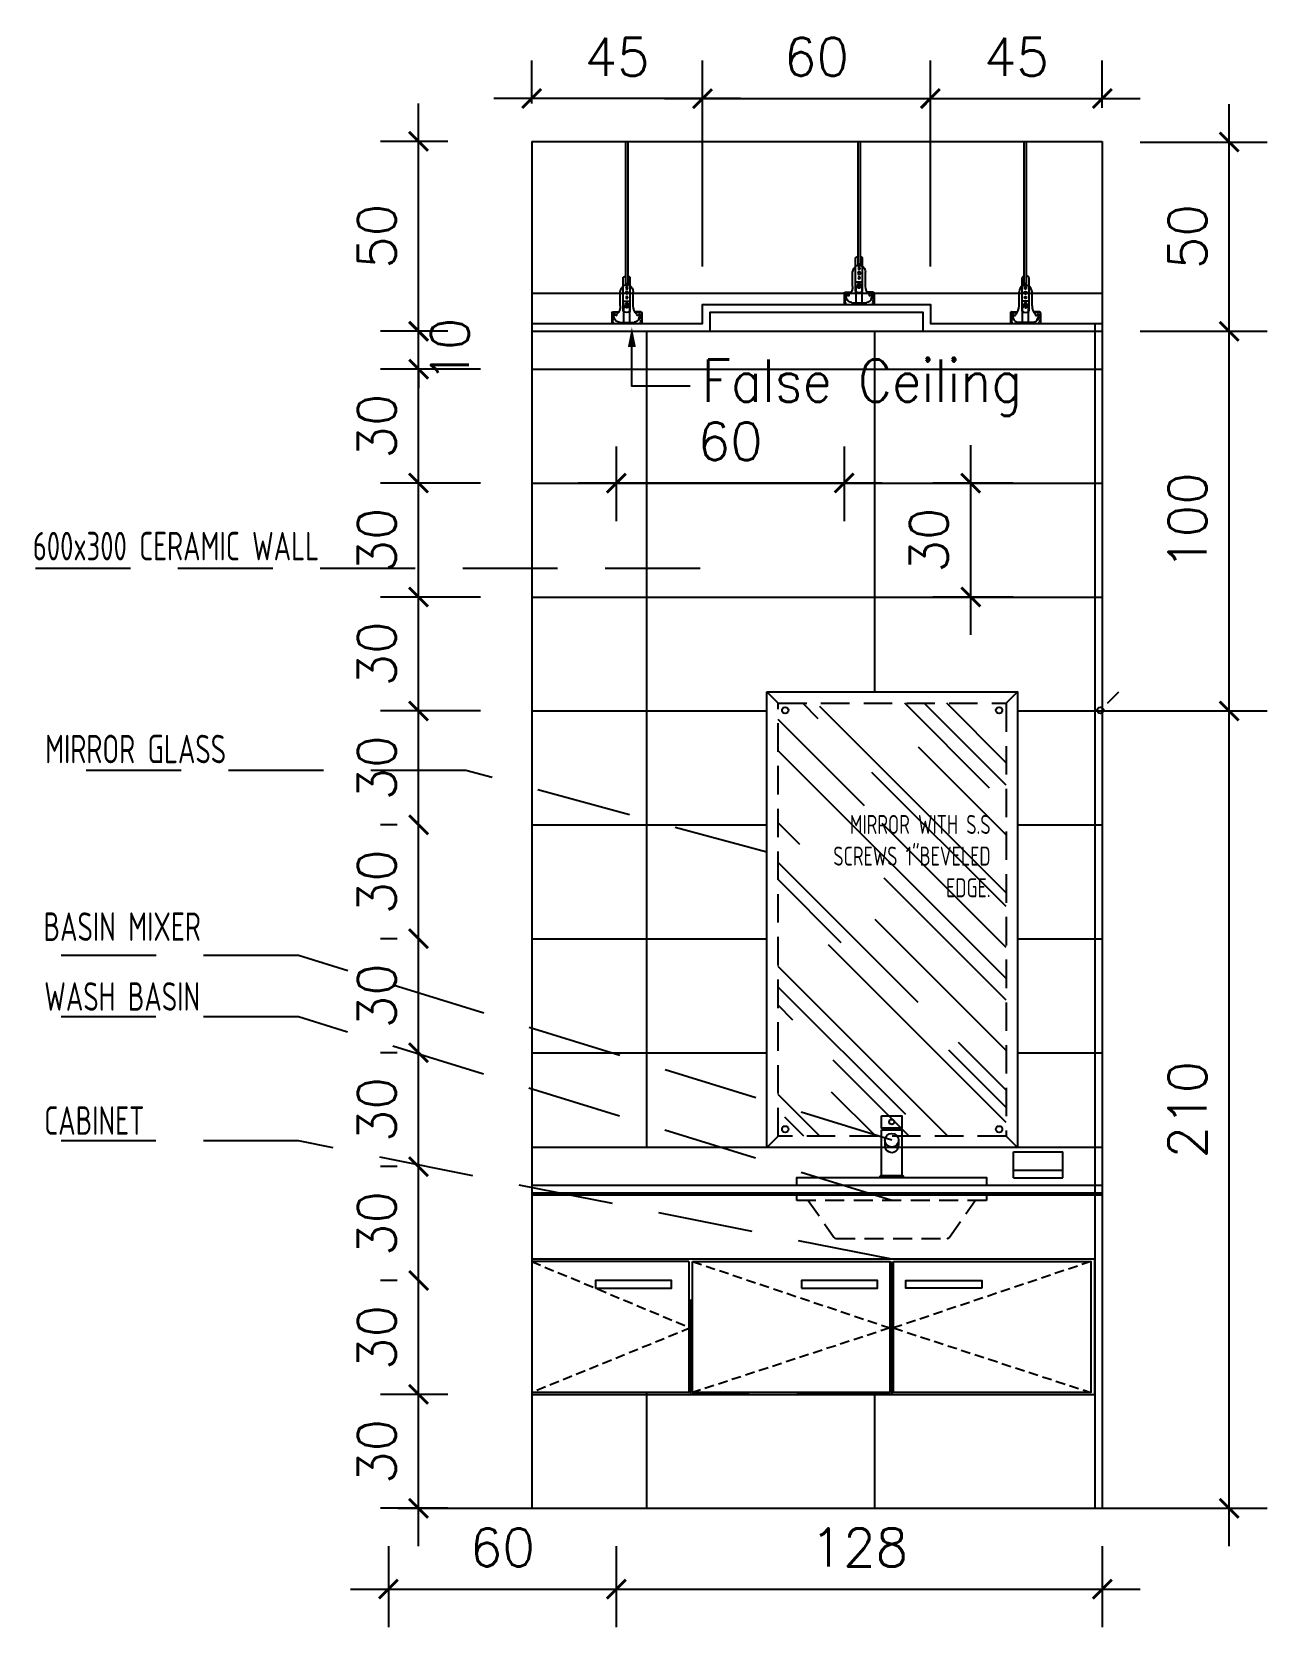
# Model space of a CAD drawing. Header units: centimetres. Extents: x -1797 to 2001, y -8788 to 1856.
# Drawn here: x 1661 to 1986.3, y 863 to 1283.1 of the extents above; entities that cross this region are included whole.
import ezdxf
from ezdxf.xclip import XClip

# ---------------------------------------------------------------- set-up
doc = ezdxf.new("R2010")
doc.units = ezdxf.units.CM
doc.header["$LTSCALE"] = 100
doc.header["$MEASUREMENT"] = 0
doc.header["$XCLIPFRAME"] = 0
doc.header["$PDMODE"] = 35
doc.linetypes.add('HIDDEN', pattern=[0.375, 0.25, -0.125])
doc.linetypes.add('HIDDEN2', pattern=[0.1875, 0.125, -0.0625])
for name, color, linetype in [('CEILING', 161, 'Continuous'), ('CEILING HANGER', 8, 'Continuous'), ('DIM', 1, 'Continuous'), ('HATCH', 8, 'Continuous'), ('HIDDEN -03', 8, 'HIDDEN'), ('ID_Flooring_02', 127, 'Continuous'), ('ID_Furniture-Fixed_01', 141, 'Continuous'), ('IDT-13Light-Hidden', 1, 'HIDDEN'), ('IDT-TXT25', 3, 'Continuous'), ('TEXT', 3, 'Continuous'), ('Text-1', 3, 'Continuous'), ('WALL-01', 7, 'Continuous'), ('WALL-03', 2, 'Continuous'), ('WALL-04', 1, 'Continuous'), ('WALL-05', 8, 'Continuous')]:
    doc.layers.add(name, color=color, linetype=linetype)
doc.styles.add('HB25Small', font='ARCHSTYL.SHX', dxfattribs={"width": 0.8, "height": 2.5})
doc.styles.add('ISO', font='isocp2.shx', dxfattribs={"width": 0.8})
doc.styles.add('ROMANS', font='romans')
doc.dimstyles.new('AS-17-100', dxfattribs={"dimtxt": 10, "dimasz": 5, "dimexe": 10, "dimexo": 10, "dimgap": 6, "dimtad": 1, "dimtoh": 1, "dimdec": 0, "dimdsep": 46, "dimtxsty": 'ROMANS', "dimblk1": 'ARCHTICK', "dimblk2": 'ARCHTICK', "dimsah": 1, "dimcen": 25, "dimdle": 10, "dimclrd": 1, "dimclre": 1, "dimclrt": 2, "dimadec": 0, "dimazin": 0, "dimtfac": 1, "dimtdec": 0, "dimtofl": 0, "dimtmove": 2, "dimatfit": 3, "dimldrblk": 'ARCHTICK', "dimfxl": 1, "dimtolj": 1, "dimtzin": 0, "dimarcsym": 0})
doc.dimstyles.new('DIM DET', dxfattribs={"dimtxt": 0.05, "dimasz": 0.025, "dimexe": 0.025, "dimexo": 0.025, "dimgap": 0.025, "dimtad": 1, "dimzin": 0, "dimdsep": 46, "dimtxsty": 'ISO', "dimblk": 'ARCHTICK', "dimcen": 0.1, "dimdle": 0.025, "dimclrd": 15, "dimclre": 15, "dimclrt": 2, "dimadec": 0, "dimazin": 0, "dimtfac": 1, "dimtmove": 2, "dimatfit": 0, "dimldrblk": 'ARCHTICK', "dimfxl": 0.17, "dimtzin": 1, "dimarcsym": 0})

# ---------------------------------------------------------------- blocks, each defined once
blk = doc.blocks.new('SUP')
at = {"layer": 'CEILING HANGER', "extrusion": (-6.56544e-09, 1.61575e-05, 1)}
for p, q in [((-555.86, -4415.29, 0.02), (-555.86, -4347.85, 0.02)), ((-555.25, -4415.29, 0.02), (-555.25, -4347.85, 0.02)), ((-556.44, -4415.38, 0.02), (-556.44, -4413.19, 0.02)), ((-555.86, -4414.67, 0.02), (-555.86, -4414.7, 0.02)), ((-555.86, -4414.7, 0.02), (-555.84, -4414.74, 0.02)), ((-555.84, -4414.74, 0.02), (-555.82, -4414.77, 0.02)), ((-555.82, -4414.77, 0.02), (-555.79, -4414.79, 0.02)), ((-555.79, -4414.79, 0.02), (-555.75, -4414.82, 0.02)), ((-555.75, -4414.82, 0.02), (-555.71, -4414.84, 0.02)), ((-555.71, -4414.84, 0.02), (-555.66, -4414.85, 0.02)), ((-555.66, -4414.85, 0.02), (-555.61, -4414.86, 0.02)), ((-555.61, -4414.86, 0.02), (-555.56, -4414.86, 0.02)), ((-555.56, -4414.86, 0.02), (-555.5, -4414.86, 0.02)), ((-555.5, -4414.86, 0.02), (-555.45, -4414.85, 0.02)), ((-555.45, -4414.85, 0.02), (-555.4, -4414.84, 0.02)), ((-555.4, -4414.84, 0.02), (-555.36, -4414.82, 0.02)), ((-555.36, -4414.82, 0.02), (-555.32, -4414.79, 0.02)), ((-555.32, -4414.79, 0.02), (-555.29, -4414.77, 0.02)), ((-555.29, -4414.77, 0.02), (-555.27, -4414.74, 0.02)), ((-555.27, -4414.74, 0.02), (-555.26, -4414.7, 0.02)), ((-555.26, -4414.7, 0.02), (-555.25, -4414.67, 0.02)), ((-554.61, -4415.38, 0.02), (-554.61, -4413.19, 0.02)), ((-557.24, -4420.73, 0.02), (-557.24, -4417, 0.02)), ((-556.44, -4422.11, 0.02), (-556.44, -4415.38, 0.02)), ((-556.34, -4415.29, 0.02), (-554.71, -4415.29, 0.02)), ((-554.61, -4422.1, 0.02), (-554.61, -4415.38, 0.02)), ((-553.82, -4420.73, 0.02), (-553.82, -4417, 0.02)), ((-559.5, -4422.53, 0.02), (-559.5, -4426.15, 0.02)), ((-559.37, -4423.36, 0.02), (-559.5, -4423.36, 0.02)), ((-559.37, -4422.53, 0.02), (-559.37, -4426.15, 0.02)), ((-559.25, -4422.29, 0.02), (-557.67, -4422.29, 0.02)), ((-559.25, -4422.41, 0.02), (-557.74, -4422.41, 0.02)), ((-558.92, -4423.15, 0.02), (-558.92, -4423.41, 0.02)), ((-558.73, -4424.21, 0.02), (-558.9, -4423.57, 0.02)), ((-558.57, -4423.16, 0.02), (-558.6, -4423.08, 0.02)), ((-558.4, -4423.28, 0.02), (-558.4, -4423.28, 0.02)), ((-554.61, -4419.5, 0.02), (-556.44, -4419.5, 0.02)), ((-556.35, -4425.11, 0.02), (-556.35, -4421.21, 0.02)), ((-556.29, -4421.21, 0.02), (-556.35, -4421.21, 0.02)), ((-556.23, -4421.14, 0.02), (-556.23, -4420.6, 0.02)), ((-554.89, -4420.53, 0.02), (-556.17, -4420.53, 0.02)), ((-555.24, -4420.02, 0.02), (-555.82, -4420.02, 0.02)), ((-555.24, -4420.27, 0.02), (-555.82, -4420.27, 0.02)), ((-555.74, -4421.21, 0.02), (-555.77, -4420.78, 0.02)), ((-555.28, -4420.78, 0.02), (-555.77, -4420.78, 0.02)), ((-555.74, -4421.21, 0.02), (-555.31, -4421.21, 0.02)), ((-555.31, -4421.21, 0.02), (-555.28, -4420.78, 0.02)), ((-554.83, -4421.14, 0.02), (-554.83, -4420.6, 0.02)), ((-554.71, -4421.21, 0.02), (-554.77, -4421.21, 0.02)), ((-554.71, -4425.11, 0.02), (-554.71, -4421.21, 0.02)), ((-551.81, -4422.29, 0.02), (-553.39, -4422.29, 0.02)), ((-551.81, -4422.41, 0.02), (-553.32, -4422.41, 0.02)), ((-552.66, -4423.28, 0.02), (-552.66, -4423.28, 0.02)), ((-552.49, -4423.16, 0.02), (-552.46, -4423.08, 0.02)), ((-552.33, -4424.21, 0.02), (-552.15, -4423.57, 0.02)), ((-552.13, -4423.15, 0.02), (-552.13, -4423.41, 0.02)), ((-551.68, -4422.53, 0.02), (-551.68, -4426.15, 0.02)), ((-551.68, -4423.36, 0.02), (-551.56, -4423.36, 0.02)), ((-551.56, -4422.53, 0.02), (-551.56, -4426.15, 0.02)), ((-559.5, -4426.15, 0.02), (-559.5, -4427.62, 0.02)), ((-559.5, -4427.62, 0.02), (-559.37, -4427.62, 0.02)), ((-559.37, -4426.15, 0.02), (-559.37, -4427.62, 0.02)), ((-556.23, -4425.11, 0.02), (-557.55, -4425.11, 0.02)), ((-554.83, -4425.11, 0.02), (-556.23, -4425.11, 0.02)), ((-555.07, -4425.48, 0.02), (-555.99, -4425.48, 0.02)), ((-553.5, -4425.11, 0.02), (-554.83, -4425.11, 0.02)), ((-551.68, -4426.15, 0.02), (-551.68, -4427.62, 0.02)), ((-551.56, -4427.62, 0.02), (-551.68, -4427.62, 0.02)), ((-551.56, -4426.15, 0.02), (-551.56, -4427.62, 0.02))]:
    blk.add_line(p, q, dxfattribs=at)
at = {"layer": 'CEILING HANGER', "extrusion": (-6.56544e-09, 1.61575e-05, 1), "const_width": 0.244, "elevation": -0.07}
blk.add_lwpolyline([(-558.58, -4423.04, 1), (-559.07, -4423.04), (-559.07, -4423.22, 0.267949), (-558.99, -4423.35, -0.57735), (-558.99, -4423.61, 0.267949), (-559.07, -4423.75), (-559.07, -4424.04, 0.267949), (-558.99, -4424.17, -0.57735), (-558.99, -4424.43, 0.267949), (-559.07, -4424.56), (-559.07, -4424.85, 0.267949), (-558.99, -4424.98, -0.57735), (-558.99, -4425.25, 0.267949), (-559.07, -4425.38), (-559.07, -4425.7, 0.414214), (-558.92, -4425.85), (-558.23, -4425.85, 0.247529), (-558.1, -4425.78, -0.247529), (-557.98, -4425.72), (-557.55, -4425.72, -0.247529), (-557.43, -4425.78, 0.247529), (-557.3, -4425.85), (-555.79, -4425.85, 0.267949), (-555.66, -4425.77, -0.57735), (-555.4, -4425.77, 0.267949), (-555.26, -4425.85), (-553.76, -4425.85, 0.247529), (-553.63, -4425.78, -0.247529), (-553.51, -4425.72), (-553.08, -4425.72, -0.247529), (-552.95, -4425.78, 0.247529), (-552.83, -4425.85), (-552.14, -4425.85, 0.414214), (-551.99, -4425.7), (-551.99, -4425.38, 0.267949), (-552.07, -4425.25, -0.57735), (-552.07, -4424.98, 0.267949), (-551.99, -4424.85), (-551.99, -4424.56, 0.267949), (-552.07, -4424.43, -0.57735), (-552.07, -4424.17, 0.267949), (-551.99, -4424.04), (-551.99, -4423.75, 0.267949), (-552.07, -4423.61, -0.57735), (-552.07, -4423.35, 0.267949), (-551.99, -4423.22), (-551.99, -4423.04, 1), (-552.48, -4423.04)], format="xyb", dxfattribs=at)
at = {"layer": 'CEILING HANGER', "extrusion": (-6.56544e-09, 1.61575e-05, 1)}
for centre, radius in [((-555.53, -4417.24, -0.05), 0.342), ((-555.53, -4416.02, -0.05), 0.252), ((-555.53, -4418.46, -0.05), 0.252)]:
    blk.add_circle(centre, radius, dxfattribs=at)
for centre, radius, start, end in [((-555.53, -4414.15, -0.05), 1.33, 104.5031, 133.577), ((-555.53, -4414.15, -0.05), 1.33, 46.3713, 77.9165), ((-554.37, -4417.4, -0.05), 2.89, 132.9462, 171.8788), ((-556.68, -4417.4, -0.05), 2.89, 8.1212, 47.0538), ((-559.25, -4422.53, -0.05), 0.244, 90, 180), ((-559.25, -4422.53, -0.05), 0.122, 90, 180), ((-558.74, -4423.15, -0.05), 0.183, 102.9976, 180), ((-558.31, -4423.41, -0.05), 0.61, 180, 195), ((-558.75, -4423.09, -0.05), 0.122, 77.0024, 102.9976), ((-558.77, -4423.15, -0.05), 0.183, 20, 77.0024), ((-558.4, -4423.1, -0.05), 0.183, 200, 270), ((-558.4, -4423.1, -0.05), 0.183, 270, 357.8496), ((-557.85, -4423.12, -0.05), 0.366, 135.5755, 177.8496), ((-560.29, -4420.73, -0.05), 3.05, 315.5755, 360), ((-555.53, -4421.14, -0.05), 1.33, 226.423, 313.6287), ((-556.29, -4421.14, -0.05), 0.061, 270, 360), ((-556.17, -4420.6, -0.05), 0.061, 90, 180), ((-555.82, -4420.14, -0.05), 0.122, 90, 270), ((-555.24, -4420.14, -0.05), 0.122, 270, 90), ((-554.89, -4420.6, -0.05), 0.061, 360, 90), ((-554.77, -4421.14, -0.05), 0.061, 180, 270), ((-550.77, -4420.73, -0.05), 3.05, 180, 224.4246), ((-553.21, -4423.12, -0.05), 0.366, 2.1504, 44.4246), ((-552.66, -4423.1, -0.05), 0.183, 182.1504, 270), ((-552.66, -4423.1, -0.05), 0.183, 270, 340), ((-552.29, -4423.15, -0.05), 0.183, 102.9976, 160), ((-552.3, -4423.09, -0.05), 0.122, 77.0024, 102.9976), ((-552.32, -4423.15, -0.05), 0.183, 360, 77.0024), ((-552.74, -4423.41, -0.05), 0.61, 345, 360), ((-551.81, -4422.53, -0.05), 0.244, 360, 90), ((-551.81, -4422.53, -0.05), 0.122, 360, 90), ((-557.47, -4423.62, -0.05), 1.37, 195, 270), ((-555.99, -4425.11, -0.05), 0.366, 180, 270), ((-555.07, -4425.11, -0.05), 0.366, 270, 360), ((-553.58, -4423.62, -0.05), 1.37, 270, 345)]:
    blk.add_arc(centre, radius, start, end, dxfattribs=at)
blk = doc.blocks.new('FALSE CEILING')
at = {"xscale": -1}
for p in [(-1545.11, 4427.62, -0.02), (-1485.11, 4427.62, -0.02), (-1425.11, 4427.62, -0.02), (-1365.11, 4427.62, -0.02), (-1305.11, 4427.62, -0.02), (-1245.11, 4427.62, -0.02), (-1185.11, 4427.62, -0.02), (-1125.11, 4427.62, -0.02), (-1065.11, 4427.62, -0.02), (-1005.11, 4427.62, -0.02), (-945.11, 4427.62, -0.02), (-885.11, 4427.62, -0.02), (-825.11, 4427.62, -0.02), (-765.11, 4427.62, -0.02), (-705.11, 4427.62, -0.02), (-645.11, 4427.62, -0.02), (-585.11, 4427.62, -0.02), (-525.11, 4427.62, -0.02), (-465.11, 4427.62, -0.02), (-405.11, 4427.62, -0.02), (-345.11, 4427.62, -0.02), (-285.11, 4427.62, -0.02), (-225.11, 4427.62, -0.02), (-165.11, 4427.62, -0.02), (-105.11, 4427.62, -0.02), (-45.11, 4427.62, -0.02), (14.89, 4427.62, -0.02), (74.89, 4427.62, -0.02), (134.89, 4427.62, -0.02), (194.89, 4427.62, -0.02), (254.89, 4427.62, -0.02), (314.89, 4427.62, -0.02), (374.89, 4427.62, -0.02), (434.89, 4427.62, -0.02)]:
    blk.add_blockref('SUP', p, dxfattribs=at)
blk = doc.blocks.new('wbmixer')
at = {"layer": 'ID_Furniture-Fixed_01'}
for p, q in [((-18.1, 98.2), (-18.1, 84.4)), ((18.1, 98.2), (18.1, 84.4))]:
    blk.add_line(p, q, dxfattribs=at)
for points in [[(-26.7, 162.7), (26.7, 162.7), (26.7, 130.3), (-26.7, 130.3)], [(-26.7, 125.8), (26.7, 125.8), (26.7, 4.7), (-26.7, 4.7)], [(-30.6, 4.7), (30.6, 4.7), (30.6, 0), (-30.6, 0)]]:
    blk.add_lwpolyline(points, close=True, dxfattribs=at)
for centre, radius in [((0, 146.5), 6.75), ((0, 98.2), 18.1)]:
    blk.add_circle(centre, radius, dxfattribs=at)
blk.add_arc((0, 84.4), 18.1, 157.5182, 0, dxfattribs=at)
blk = doc.blocks.new('_ARCHTICK')
at = {"color": 0, "linetype": 'ByBlock', "const_width": 0.15}
blk.add_lwpolyline([(-0.5, -0.5), (0.5, 0.5)], dxfattribs=at)
blk = doc.blocks.new('*D105')
at = {"layer": 'Defpoints', "color": 0, "transparency": 16777216}
for p in [(-1784.8, 287.58), (-1767.11, 287.58), (-1767.11, 257.58)]:
    blk.add_point(p, dxfattribs=at)
at = {"layer": 'DIM', "color": 1, "lineweight": -2, "transparency": 16777216}
for p, q in [((-1784.8, 247.58), (-1784.8, 297.58)), ((-1777.11, 287.58), (-1794.8, 287.58)), ((-1777.11, 257.58), (-1794.8, 257.58))]:
    blk.add_line(p, q, dxfattribs=at)
at = {"layer": 'DIM', "color": 1, "lineweight": -2, "transparency": 16777216, "xscale": 5, "yscale": 5, "zscale": 5}
for p, rotation in [((-1784.8, 287.58), 90), ((-1784.8, 257.58), 270)]:
    blk.add_blockref('_ARCHTICK', p, dxfattribs=dict(at, rotation=rotation))
at = {"layer": 'DIM', "color": 2, "transparency": 16777216, "insert": (-1795.8, 272.58), "char_height": 10, "attachment_point": 5, "rotation": 90, "style": 'ROMANS'}
blk.add_mtext('\\A1;30', dxfattribs=at)
blk = doc.blocks.new('*D106')
at = {"layer": 'Defpoints', "color": 0, "transparency": 16777216}
for p in [(-1784.8, 317.58), (-1780.44, 317.58), (-1767.11, 287.58)]:
    blk.add_point(p, dxfattribs=at)
at = {"layer": 'DIM', "color": 1, "lineweight": -2, "transparency": 16777216}
for p, q in [((-1784.8, 277.58), (-1784.8, 327.58)), ((-1790.44, 317.58), (-1794.8, 317.58)), ((-1777.11, 287.58), (-1794.8, 287.58))]:
    blk.add_line(p, q, dxfattribs=at)
at = {"layer": 'DIM', "color": 1, "lineweight": -2, "transparency": 16777216, "xscale": 5, "yscale": 5, "zscale": 5}
for p, rotation in [((-1784.8, 317.58), 90), ((-1784.8, 287.58), 270)]:
    blk.add_blockref('_ARCHTICK', p, dxfattribs=dict(at, rotation=rotation))
at = {"layer": 'DIM', "color": 2, "transparency": 16777216, "insert": (-1795.8, 302.58), "char_height": 10, "attachment_point": 5, "rotation": 90, "style": 'ROMANS'}
blk.add_mtext('\\A1;30', dxfattribs=at)
blk = doc.blocks.new('*D107')
at = {"layer": 'Defpoints', "color": 0, "transparency": 16777216}
for p in [(-1784.8, 347.58), (-1780.44, 347.58), (-1780.44, 317.58)]:
    blk.add_point(p, dxfattribs=at)
at = {"layer": 'DIM', "color": 1, "lineweight": -2, "transparency": 16777216}
for p, q in [((-1784.8, 307.58), (-1784.8, 357.58)), ((-1790.44, 347.58), (-1794.8, 347.58)), ((-1790.44, 317.58), (-1794.8, 317.58))]:
    blk.add_line(p, q, dxfattribs=at)
at = {"layer": 'DIM', "color": 1, "lineweight": -2, "transparency": 16777216, "xscale": 5, "yscale": 5, "zscale": 5}
for p, rotation in [((-1784.8, 347.58), 90), ((-1784.8, 317.58), 270)]:
    blk.add_blockref('_ARCHTICK', p, dxfattribs=dict(at, rotation=rotation))
at = {"layer": 'DIM', "color": 2, "transparency": 16777216, "insert": (-1795.8, 332.58), "char_height": 10, "attachment_point": 5, "rotation": 90, "style": 'ROMANS'}
blk.add_mtext('\\A1;30', dxfattribs=at)
blk = doc.blocks.new('*D108')
at = {"layer": 'Defpoints', "color": 0, "transparency": 16777216}
for p in [(-1784.8, 377.58), (-1780.44, 377.58), (-1780.44, 347.58)]:
    blk.add_point(p, dxfattribs=at)
at = {"layer": 'DIM', "color": 1, "lineweight": -2, "transparency": 16777216}
for p, q in [((-1784.8, 337.58), (-1784.8, 387.58)), ((-1790.44, 377.58), (-1794.8, 377.58)), ((-1790.44, 347.58), (-1794.8, 347.58))]:
    blk.add_line(p, q, dxfattribs=at)
at = {"layer": 'DIM', "color": 1, "lineweight": -2, "transparency": 16777216, "xscale": 5, "yscale": 5, "zscale": 5}
for p, rotation in [((-1784.8, 377.58), 90), ((-1784.8, 347.58), 270)]:
    blk.add_blockref('_ARCHTICK', p, dxfattribs=dict(at, rotation=rotation))
at = {"layer": 'DIM', "color": 2, "transparency": 16777216, "insert": (-1795.8, 362.58), "char_height": 10, "attachment_point": 5, "rotation": 90, "style": 'ROMANS'}
blk.add_mtext('\\A1;30', dxfattribs=at)
blk = doc.blocks.new('*D109')
at = {"layer": 'Defpoints', "color": 0, "transparency": 16777216}
for p in [(-1784.8, 407.58), (-1780.44, 407.58), (-1780.44, 377.58)]:
    blk.add_point(p, dxfattribs=at)
at = {"layer": 'DIM', "color": 1, "lineweight": -2, "transparency": 16777216}
for p, q in [((-1784.8, 367.58), (-1784.8, 417.58)), ((-1790.44, 407.58), (-1794.8, 407.58)), ((-1790.44, 377.58), (-1794.8, 377.58))]:
    blk.add_line(p, q, dxfattribs=at)
at = {"layer": 'DIM', "color": 1, "lineweight": -2, "transparency": 16777216, "xscale": 5, "yscale": 5, "zscale": 5}
for p, rotation in [((-1784.8, 407.58), 90), ((-1784.8, 377.58), 270)]:
    blk.add_blockref('_ARCHTICK', p, dxfattribs=dict(at, rotation=rotation))
at = {"layer": 'DIM', "color": 2, "transparency": 16777216, "insert": (-1795.8, 392.58), "char_height": 10, "attachment_point": 5, "rotation": 90, "style": 'ROMANS'}
blk.add_mtext('\\A1;30', dxfattribs=at)
blk = doc.blocks.new('*D110')
at = {"layer": 'Defpoints', "color": 0, "transparency": 16777216}
for p in [(-1784.8, 437.58), (-1780.44, 437.58), (-1780.44, 407.58)]:
    blk.add_point(p, dxfattribs=at)
at = {"layer": 'DIM', "color": 1, "lineweight": -2, "transparency": 16777216}
for p, q in [((-1784.8, 397.58), (-1784.8, 447.58)), ((-1790.44, 437.58), (-1794.8, 437.58)), ((-1790.44, 407.58), (-1794.8, 407.58))]:
    blk.add_line(p, q, dxfattribs=at)
at = {"layer": 'DIM', "color": 1, "lineweight": -2, "transparency": 16777216, "xscale": 5, "yscale": 5, "zscale": 5}
for p, rotation in [((-1784.8, 437.58), 90), ((-1784.8, 407.58), 270)]:
    blk.add_blockref('_ARCHTICK', p, dxfattribs=dict(at, rotation=rotation))
at = {"layer": 'DIM', "color": 2, "transparency": 16777216, "insert": (-1795.8, 422.58), "char_height": 10, "attachment_point": 5, "rotation": 90, "style": 'ROMANS'}
blk.add_mtext('\\A1;30', dxfattribs=at)
blk = doc.blocks.new('*D111')
at = {"layer": 'Defpoints', "color": 0, "transparency": 16777216}
for p in [(-1784.8, 467.58), (-1758.45, 467.58), (-1780.44, 437.58)]:
    blk.add_point(p, dxfattribs=at)
at = {"layer": 'DIM', "color": 1, "lineweight": -2, "transparency": 16777216}
for p, q in [((-1784.8, 427.58), (-1784.8, 477.58)), ((-1768.45, 467.58), (-1794.8, 467.58)), ((-1790.44, 437.58), (-1794.8, 437.58))]:
    blk.add_line(p, q, dxfattribs=at)
at = {"layer": 'DIM', "color": 1, "lineweight": -2, "transparency": 16777216, "xscale": 5, "yscale": 5, "zscale": 5}
for p, rotation in [((-1784.8, 467.58), 90), ((-1784.8, 437.58), 270)]:
    blk.add_blockref('_ARCHTICK', p, dxfattribs=dict(at, rotation=rotation))
at = {"layer": 'DIM', "color": 2, "transparency": 16777216, "insert": (-1795.8, 452.58), "char_height": 10, "attachment_point": 5, "rotation": 90, "style": 'ROMANS'}
blk.add_mtext('\\A1;30', dxfattribs=at)
blk = doc.blocks.new('*D97')
at = {"layer": 'Defpoints', "color": 0, "transparency": 16777216}
for p in [(-1784.8, 497.58), (-1758.45, 497.58), (-1758.45, 467.58)]:
    blk.add_point(p, dxfattribs=at)
at = {"layer": 'DIM', "color": 1, "lineweight": -2, "transparency": 16777216}
for p, q in [((-1784.8, 457.58), (-1784.8, 507.58)), ((-1768.45, 497.58), (-1794.8, 497.58)), ((-1768.45, 467.58), (-1794.8, 467.58))]:
    blk.add_line(p, q, dxfattribs=at)
at = {"layer": 'DIM', "color": 1, "lineweight": -2, "transparency": 16777216, "xscale": 5, "yscale": 5, "zscale": 5}
for p, rotation in [((-1784.8, 497.58), 90), ((-1784.8, 467.58), 270)]:
    blk.add_blockref('_ARCHTICK', p, dxfattribs=dict(at, rotation=rotation))
at = {"layer": 'DIM', "color": 2, "transparency": 16777216, "insert": (-1795.8, 482.58), "char_height": 10, "attachment_point": 5, "rotation": 90, "style": 'ROMANS'}
blk.add_mtext('\\A1;30', dxfattribs=at)
blk = doc.blocks.new('*D98')
at = {"layer": 'Defpoints', "color": 0, "transparency": 16777216}
for p in [(-1784.8, 527.58), (-1758.45, 527.58), (-1758.45, 497.58)]:
    blk.add_point(p, dxfattribs=at)
at = {"layer": 'DIM', "color": 1, "lineweight": -2, "transparency": 16777216}
for p, q in [((-1784.8, 487.58), (-1784.8, 537.58)), ((-1768.45, 527.58), (-1794.8, 527.58)), ((-1768.45, 497.58), (-1794.8, 497.58))]:
    blk.add_line(p, q, dxfattribs=at)
at = {"layer": 'DIM', "color": 1, "lineweight": -2, "transparency": 16777216, "xscale": 5, "yscale": 5, "zscale": 5}
for p, rotation in [((-1784.8, 527.58), 90), ((-1784.8, 497.58), 270)]:
    blk.add_blockref('_ARCHTICK', p, dxfattribs=dict(at, rotation=rotation))
at = {"layer": 'DIM', "color": 2, "transparency": 16777216, "insert": (-1795.8, 512.58), "char_height": 10, "attachment_point": 5, "rotation": 90, "style": 'ROMANS'}
blk.add_mtext('\\A1;30', dxfattribs=at)
blk = doc.blocks.new('*D99')
at = {"layer": 'Defpoints', "color": 0, "transparency": 16777216}
for p in [(-1784.8, 557.58), (-1758.45, 557.58), (-1758.45, 527.58)]:
    blk.add_point(p, dxfattribs=at)
at = {"layer": 'DIM', "color": 1, "lineweight": -2, "transparency": 16777216}
for p, q in [((-1784.8, 517.58), (-1784.8, 567.58)), ((-1768.45, 557.58), (-1794.8, 557.58)), ((-1768.45, 527.58), (-1794.8, 527.58))]:
    blk.add_line(p, q, dxfattribs=at)
at = {"layer": 'DIM', "color": 1, "lineweight": -2, "transparency": 16777216, "xscale": 5, "yscale": 5, "zscale": 5}
for p, rotation in [((-1784.8, 557.58), 90), ((-1784.8, 527.58), 270)]:
    blk.add_blockref('_ARCHTICK', p, dxfattribs=dict(at, rotation=rotation))
at = {"layer": 'DIM', "color": 2, "transparency": 16777216, "insert": (-1795.8, 542.58), "char_height": 10, "attachment_point": 5, "rotation": 90, "style": 'ROMANS'}
blk.add_mtext('\\A1;30', dxfattribs=at)
blk = doc.blocks.new('*D100')
at = {"layer": 'Defpoints', "color": 0, "transparency": 16777216}
for p in [(-1784.8, 567.58), (-1767.11, 567.58), (-1767.11, 557.58)]:
    blk.add_point(p, dxfattribs=at)
at = {"layer": 'DIM', "color": 1, "lineweight": -2, "transparency": 16777216}
for p, q in [((-1784.8, 567.58), (-1784.8, 572.58)), ((-1777.11, 567.58), (-1794.8, 567.58)), ((-1777.11, 557.58), (-1794.8, 557.58)), ((-1784.8, 557.58), (-1784.8, 552.58))]:
    blk.add_line(p, q, dxfattribs=at)
at = {"layer": 'DIM', "color": 1, "lineweight": -2, "transparency": 16777216, "xscale": 5, "yscale": 5, "zscale": 5}
for p, rotation in [((-1784.8, 567.58), 270), ((-1784.8, 557.58), 90)]:
    blk.add_blockref('_ARCHTICK', p, dxfattribs=dict(at, rotation=rotation))
at = {"layer": 'DIM', "color": 2, "transparency": 16777216, "insert": (-1776.54, 562.58), "char_height": 10, "attachment_point": 5, "rotation": 90, "style": 'ROMANS'}
blk.add_mtext('\\A1;10', dxfattribs=at)
blk = doc.blocks.new('*D96')
at = {"layer": 'Defpoints', "color": 0, "transparency": 16777216}
for p in [(-1784.8, 617.58), (-1767.11, 617.58), (-1767.11, 567.58)]:
    blk.add_point(p, dxfattribs=at)
at = {"layer": 'DIM', "color": 1, "lineweight": -2, "transparency": 16777216}
for p, q in [((-1784.8, 557.58), (-1784.8, 627.58)), ((-1777.11, 617.58), (-1794.8, 617.58)), ((-1777.11, 567.58), (-1794.8, 567.58))]:
    blk.add_line(p, q, dxfattribs=at)
at = {"layer": 'DIM', "color": 1, "lineweight": -2, "transparency": 16777216, "xscale": 5, "yscale": 5, "zscale": 5}
for p, rotation in [((-1784.8, 617.58), 90), ((-1784.8, 567.58), 270)]:
    blk.add_blockref('_ARCHTICK', p, dxfattribs=dict(at, rotation=rotation))
at = {"layer": 'DIM', "color": 2, "transparency": 16777216, "insert": (-1795.8, 592.58), "char_height": 10, "attachment_point": 5, "rotation": 90, "style": 'ROMANS'}
blk.add_mtext('\\A1;50', dxfattribs=at)
blk = doc.blocks.new('*D103')
at = {"layer": 'Defpoints', "color": 0, "transparency": 16777216}
for p in [(-1792.72, 257.58), (-1732.72, 257.58), (-1732.72, 236.3)]:
    blk.add_point(p, dxfattribs=at)
at = {"layer": 'DIM', "color": 1, "lineweight": -2, "transparency": 16777216}
for p, q in [((-1792.72, 247.58), (-1792.72, 226.3)), ((-1732.72, 247.58), (-1732.72, 226.3)), ((-1802.72, 236.3), (-1722.72, 236.3))]:
    blk.add_line(p, q, dxfattribs=at)
at = {"layer": 'DIM', "color": 1, "lineweight": -2, "transparency": 16777216, "xscale": 5, "yscale": 5, "zscale": 5, "rotation": 180}
blk.add_blockref('_ARCHTICK', (-1792.72, 236.3), dxfattribs=at)
at = {"layer": 'DIM', "color": 1, "lineweight": -2, "transparency": 16777216, "xscale": 5, "yscale": 5, "zscale": 5}
blk.add_blockref('_ARCHTICK', (-1732.72, 236.3), dxfattribs=at)
at = {"layer": 'DIM', "color": 2, "transparency": 16777216, "insert": (-1762.72, 247.3), "char_height": 10, "attachment_point": 5, "style": 'ROMANS'}
blk.add_mtext('\\A1;60', dxfattribs=at)
blk = doc.blocks.new('*D104')
at = {"layer": 'Defpoints', "color": 0, "transparency": 16777216}
for p in [(-1732.72, 257.58), (-1604.72, 257.58), (-1604.72, 236.3)]:
    blk.add_point(p, dxfattribs=at)
at = {"layer": 'DIM', "color": 1, "lineweight": -2, "transparency": 16777216}
for p, q in [((-1732.72, 247.58), (-1732.72, 226.3)), ((-1604.72, 247.58), (-1604.72, 226.3)), ((-1742.72, 236.3), (-1594.72, 236.3))]:
    blk.add_line(p, q, dxfattribs=at)
at = {"layer": 'DIM', "color": 1, "lineweight": -2, "transparency": 16777216, "xscale": 5, "yscale": 5, "zscale": 5, "rotation": 180}
blk.add_blockref('_ARCHTICK', (-1732.72, 236.3), dxfattribs=at)
at = {"layer": 'DIM', "color": 1, "lineweight": -2, "transparency": 16777216, "xscale": 5, "yscale": 5, "zscale": 5}
blk.add_blockref('_ARCHTICK', (-1604.72, 236.3), dxfattribs=at)
at = {"layer": 'DIM', "color": 2, "transparency": 16777216, "insert": (-1668.72, 247.3), "char_height": 10, "attachment_point": 5, "style": 'ROMANS'}
blk.add_mtext('\\A1;128', dxfattribs=at)
blk = doc.blocks.new('*D112')
at = {"layer": 'Defpoints', "color": 0, "transparency": 16777216}
for p in [(-1650, 628.84), (-1710, 574.58), (-1650, 574.58)]:
    blk.add_point(p, dxfattribs=at)
at = {"layer": 'DIM', "color": 1, "lineweight": -2, "transparency": 16777216}
for p, q in [((-1710, 584.58), (-1710, 638.84)), ((-1650, 584.58), (-1650, 638.84)), ((-1720, 628.84), (-1640, 628.84))]:
    blk.add_line(p, q, dxfattribs=at)
at = {"layer": 'DIM', "color": 1, "lineweight": -2, "transparency": 16777216, "xscale": 5, "yscale": 5, "zscale": 5, "rotation": 180}
blk.add_blockref('_ARCHTICK', (-1710, 628.84), dxfattribs=at)
at = {"layer": 'DIM', "color": 1, "lineweight": -2, "transparency": 16777216, "xscale": 5, "yscale": 5, "zscale": 5}
blk.add_blockref('_ARCHTICK', (-1650, 628.84), dxfattribs=at)
at = {"layer": 'DIM', "color": 2, "transparency": 16777216, "insert": (-1680, 639.84), "char_height": 10, "attachment_point": 5, "style": 'ROMANS'}
blk.add_mtext('\\A1;60', dxfattribs=at)
blk = doc.blocks.new('*D101')
at = {"layer": 'Defpoints', "color": 0, "transparency": 16777216}
for p in [(-1650, 628.84), (-1604.72, 628.84), (-1604.72, 616.38)]:
    blk.add_point(p, dxfattribs=at)
at = {"layer": 'DIM', "color": 1, "lineweight": -2, "transparency": 16777216}
for p, q in [((-1604.72, 626.38), (-1604.72, 638.84)), ((-1660, 628.84), (-1594.72, 628.84))]:
    blk.add_line(p, q, dxfattribs=at)
at = {"layer": 'DIM', "color": 1, "lineweight": -2, "transparency": 16777216, "xscale": 5, "yscale": 5, "zscale": 5, "rotation": 180}
blk.add_blockref('_ARCHTICK', (-1650, 628.84), dxfattribs=at)
at = {"layer": 'DIM', "color": 1, "lineweight": -2, "transparency": 16777216, "xscale": 5, "yscale": 5, "zscale": 5}
blk.add_blockref('_ARCHTICK', (-1604.72, 628.84), dxfattribs=at)
at = {"layer": 'DIM', "color": 2, "transparency": 16777216, "insert": (-1627.36, 639.84), "char_height": 10, "attachment_point": 5, "style": 'ROMANS'}
blk.add_mtext('\\A1;45', dxfattribs=at)
blk = doc.blocks.new('*D102')
at = {"layer": 'Defpoints', "color": 0, "transparency": 16777216}
for p in [(-1614.7, 467.58, 0), (-1571.32, 467.58), (-1604.72, 257.58)]:
    blk.add_point(p, dxfattribs=at)
at = {"layer": 'DIM', "color": 1, "lineweight": -2, "transparency": 16777216}
for p, q in [((-1571.32, 247.58), (-1571.32, 477.58)), ((-1604.7, 467.58), (-1561.32, 467.58)), ((-1594.72, 257.58), (-1561.32, 257.58))]:
    blk.add_line(p, q, dxfattribs=at)
at = {"layer": 'DIM', "color": 1, "lineweight": -2, "transparency": 16777216, "xscale": 5, "yscale": 5, "zscale": 5}
for p, rotation in [((-1571.32, 467.58), 90), ((-1571.32, 257.58), 270)]:
    blk.add_blockref('_ARCHTICK', p, dxfattribs=dict(at, rotation=rotation))
at = {"layer": 'DIM', "color": 2, "transparency": 16777216, "insert": (-1582.32, 362.58), "char_height": 10, "attachment_point": 5, "rotation": 90, "style": 'ROMANS'}
blk.add_mtext('\\A1;210', dxfattribs=at)
blk = doc.blocks.new('*D113')
at = {"layer": 'Defpoints', "color": 0, "transparency": 16777216}
for p in [(-1604.72, 567.58), (-1571.32, 567.58), (-1614.7, 467.58, 0)]:
    blk.add_point(p, dxfattribs=at)
at = {"layer": 'DIM', "color": 1, "lineweight": -2, "transparency": 16777216}
for p, q in [((-1571.32, 457.58), (-1571.32, 577.58)), ((-1594.72, 567.58), (-1561.32, 567.58)), ((-1604.7, 467.58), (-1561.32, 467.58))]:
    blk.add_line(p, q, dxfattribs=at)
at = {"layer": 'DIM', "color": 1, "lineweight": -2, "transparency": 16777216, "xscale": 5, "yscale": 5, "zscale": 5}
for p, rotation in [((-1571.32, 567.58), 90), ((-1571.32, 467.58), 270)]:
    blk.add_blockref('_ARCHTICK', p, dxfattribs=dict(at, rotation=rotation))
at = {"layer": 'DIM', "color": 2, "transparency": 16777216, "insert": (-1582.32, 517.58), "char_height": 10, "attachment_point": 5, "rotation": 90, "style": 'ROMANS'}
blk.add_mtext('\\A1;100', dxfattribs=at)
blk = doc.blocks.new('*D114')
at = {"layer": 'Defpoints', "color": 0, "transparency": 16777216}
for p in [(-1604.72, 617.38), (-1571.32, 617.38), (-1604.72, 567.58)]:
    blk.add_point(p, dxfattribs=at)
at = {"layer": 'DIM', "color": 1, "lineweight": -2, "transparency": 16777216}
for p, q in [((-1571.32, 557.58), (-1571.32, 627.38)), ((-1594.72, 617.38), (-1561.32, 617.38)), ((-1594.72, 567.58), (-1561.32, 567.58))]:
    blk.add_line(p, q, dxfattribs=at)
at = {"layer": 'DIM', "color": 1, "lineweight": -2, "transparency": 16777216, "xscale": 5, "yscale": 5, "zscale": 5}
for p, rotation in [((-1571.32, 617.38), 90), ((-1571.32, 567.58), 270)]:
    blk.add_blockref('_ARCHTICK', p, dxfattribs=dict(at, rotation=rotation))
at = {"layer": 'DIM', "color": 2, "transparency": 16777216, "insert": (-1582.32, 592.48), "char_height": 10, "attachment_point": 5, "rotation": 90, "style": 'ROMANS'}
blk.add_mtext('\\A1;50', dxfattribs=at)
blk = doc.blocks.new('*D115')
at = {"layer": 'Defpoints', "color": 0, "transparency": 16777216}
for p in [(-1732.72, 547.19), (-1672.72, 547.19), (-1732.72, 527.58)]:
    blk.add_point(p, dxfattribs=at)
at = {"layer": 'DIM', "color": 1, "lineweight": -2, "transparency": 16777216}
for p, q in [((-1732.72, 537.19), (-1732.72, 517.58)), ((-1672.72, 537.19), (-1672.72, 517.58)), ((-1662.72, 527.58), (-1742.72, 527.58))]:
    blk.add_line(p, q, dxfattribs=at)
at = {"layer": 'DIM', "color": 1, "lineweight": -2, "transparency": 16777216, "xscale": 5, "yscale": 5, "zscale": 5, "rotation": 180}
blk.add_blockref('_ARCHTICK', (-1732.72, 527.58), dxfattribs=at)
at = {"layer": 'DIM', "color": 1, "lineweight": -2, "transparency": 16777216, "xscale": 5, "yscale": 5, "zscale": 5}
blk.add_blockref('_ARCHTICK', (-1672.72, 527.58), dxfattribs=at)
at = {"layer": 'DIM', "color": 2, "transparency": 16777216, "insert": (-1702.72, 538.58), "char_height": 10, "attachment_point": 5, "style": 'ROMANS'}
blk.add_mtext('\\A1;60', dxfattribs=at)
blk = doc.blocks.new('*D116')
at = {"layer": 'Defpoints', "color": 0, "transparency": 16777216}
for p in [(-1639.38, 527.58), (-1618.21, 527.58), (-1618.21, 497.58)]:
    blk.add_point(p, dxfattribs=at)
at = {"layer": 'DIM', "color": 1, "lineweight": -2, "transparency": 16777216}
for p, q in [((-1639.38, 487.58), (-1639.38, 537.58)), ((-1628.21, 527.58), (-1649.38, 527.58)), ((-1628.21, 497.58), (-1649.38, 497.58))]:
    blk.add_line(p, q, dxfattribs=at)
at = {"layer": 'DIM', "color": 1, "lineweight": -2, "transparency": 16777216, "xscale": 5, "yscale": 5, "zscale": 5}
for p, rotation in [((-1639.38, 527.58), 90), ((-1639.38, 497.58), 270)]:
    blk.add_blockref('_ARCHTICK', p, dxfattribs=dict(at, rotation=rotation))
at = {"layer": 'DIM', "color": 2, "transparency": 16777216, "insert": (-1650.38, 512.58), "char_height": 10, "attachment_point": 5, "rotation": 90, "style": 'ROMANS'}
blk.add_mtext('\\A1;30', dxfattribs=at)
blk = doc.blocks.new('*D117')
at = {"layer": 'Defpoints', "color": 0, "transparency": 16777216}
for p in [(-1755, 628.84), (-1755, 617.58), (-1710, 574.58)]:
    blk.add_point(p, dxfattribs=at)
at = {"layer": 'DIM', "color": 1, "lineweight": -2, "transparency": 16777216}
for p, q in [((-1755, 627.58), (-1755, 638.84)), ((-1710, 584.58), (-1710, 638.84)), ((-1700, 628.84), (-1765, 628.84))]:
    blk.add_line(p, q, dxfattribs=at)
at = {"layer": 'DIM', "color": 1, "lineweight": -2, "transparency": 16777216, "xscale": 5, "yscale": 5, "zscale": 5, "rotation": 180}
blk.add_blockref('_ARCHTICK', (-1755, 628.84), dxfattribs=at)
at = {"layer": 'DIM', "color": 1, "lineweight": -2, "transparency": 16777216, "xscale": 5, "yscale": 5, "zscale": 5}
blk.add_blockref('_ARCHTICK', (-1710, 628.84), dxfattribs=at)
at = {"layer": 'DIM', "color": 2, "transparency": 16777216, "insert": (-1732.5, 639.84), "char_height": 10, "attachment_point": 5, "style": 'ROMANS'}
blk.add_mtext('\\A1;45', dxfattribs=at)
blk = doc.blocks.new('7')
at = {"layer": 'DIM'}
ref = blk.add_blockref('FALSE CEILING', (-1354.52, 567.33, 0), dxfattribs=dict(at, xscale=-1))
XClip(ref).set_block_clipping_path([(238.0841531689, 2.2373224937), (312.3152302601, 50.248760368)])
for base, p1, p2, picture, middle in [((-1755, 628.84), (-1710, 574.58), (-1755, 617.58), '*D117', (-1732.5, 639.84)), ((-1650, 628.84), (-1710, 574.58), (-1650, 574.58), '*D112', (-1680, 639.84)), ((-1604.72, 628.84), (-1650, 628.84), (-1604.72, 616.38), '*D101', (-1627.36, 639.84)), ((-1732.72, 527.58), (-1672.72, 547.19), (-1732.72, 547.19), '*D115', (-1702.72, 538.58)), ((-1732.72, 236.3), (-1792.72, 257.58), (-1732.72, 257.58), '*D103', (-1762.72, 247.3)), ((-1604.72, 236.3), (-1732.72, 257.58), (-1604.72, 257.58), '*D104', (-1668.72, 247.3))]:
    dim = blk.add_linear_dim(base=base, p1=p1, p2=p2, dimstyle='AS-17-100', dxfattribs=at)
    dim.commit()
    dim.dimension.update_dxf_attribs({"geometry": picture, "text_midpoint": middle})
for base, p1, p2, picture, middle in [((-1784.8, 617.58), (-1767.11, 567.58), (-1767.11, 617.58), '*D96', (-1795.8, 592.58)), ((-1571.32, 617.38), (-1604.72, 567.58), (-1604.72, 617.38), '*D114', (-1582.32, 592.48)), ((-1571.32, 567.58), (-1614.7, 467.58, 0), (-1604.72, 567.58), '*D113', (-1582.32, 517.58)), ((-1784.8, 557.58), (-1758.45, 527.58), (-1758.45, 557.58), '*D99', (-1795.8, 542.58)), ((-1784.8, 527.58), (-1758.45, 497.58), (-1758.45, 527.58), '*D98', (-1795.8, 512.58)), ((-1639.38, 527.58), (-1618.21, 497.58), (-1618.21, 527.58), '*D116', (-1650.38, 512.58)), ((-1784.8, 497.58), (-1758.45, 467.58), (-1758.45, 497.58), '*D97', (-1795.8, 482.58)), ((-1784.8, 467.58), (-1780.44, 437.58), (-1758.45, 467.58), '*D111', (-1795.8, 452.58)), ((-1571.32, 467.58), (-1604.72, 257.58), (-1614.7, 467.58, 0), '*D102', (-1582.32, 362.58)), ((-1784.8, 437.58), (-1780.44, 407.58), (-1780.44, 437.58), '*D110', (-1795.8, 422.58)), ((-1784.8, 407.58), (-1780.44, 377.58), (-1780.44, 407.58), '*D109', (-1795.8, 392.58)), ((-1784.8, 377.58), (-1780.44, 347.58), (-1780.44, 377.58), '*D108', (-1795.8, 362.58)), ((-1784.8, 347.58), (-1780.44, 317.58), (-1780.44, 347.58), '*D107', (-1795.8, 332.58)), ((-1784.8, 317.58), (-1767.11, 287.58), (-1780.44, 317.58), '*D106', (-1795.8, 302.58)), ((-1784.8, 287.58), (-1767.11, 257.58), (-1767.11, 287.58), '*D105', (-1795.8, 272.58))]:
    dim = blk.add_linear_dim(base=base, p1=p1, p2=p2, angle=90, dimstyle='AS-17-100', dxfattribs=at)
    dim.commit()
    dim.dimension.update_dxf_attribs({"geometry": picture, "text_midpoint": middle})
dim = blk.add_linear_dim(base=(-1784.8, 567.58), p1=(-1767.11, 557.58), p2=(-1767.11, 567.58), angle=90, dimstyle='AS-17-100', dxfattribs=at)
dim.commit()
dim.dimension.update_dxf_attribs({"geometry": '*D100', "text_midpoint": (-1776.54, 562.58), "dimtype": 128})

msp = doc.modelspace()

# ---------------------------------------------------------------- hatches: boundary and pattern name
at = {"layer": 'HATCH'}
h = msp.add_hatch(dxfattribs=at)
h.set_pattern_fill('AR-RROOF', color=256, scale=20, angle=45, style=0)
h.set_pattern_definition([(135, (1840.161, 992.251), (-16.9706, 45.2548), [300, -40, 100, -20]), (135, (1828.423, 1018.132), (32.951, 4.667), [60, -6.6, 120, -15]), (135, (1845.111, 1011.343), (-64.0639, 83.0143), [160, -28, 80, -20])])
h.paths.add_polyline_path([(1917.53, 1106.25), (1857.53, 1106.25), (1857.53, 992.25), (1917.53, 992.25)])

# ---------------------------------------------------------------- linework, layer by layer
at = {"layer": 'CEILING'}
for points in [[(1792.6, 1206.25), (1837.6, 1206.25), (1837.6, 1211.25), (1897.6, 1211.25), (1897.6, 1206.25), (1942.87, 1206.25)], [(1792.6, 1204.25), (1839.6, 1204.25), (1839.6, 1209.25), (1895.6, 1209.25), (1895.6, 1204.25), (1942.87, 1204.25)]]:
    msp.add_lwpolyline(points, dxfattribs=at)
at = {"layer": 'HIDDEN -03'}
for p, q in [((1857.53, 1106.25), (1854.53, 1109.25)), ((1917.53, 1106.25), (1920.53, 1109.25)), ((1944.22, 1106.25), (1947.22, 1109.25)), ((1857.53, 992.25), (1854.53, 989.25)), ((1917.53, 992.25), (1920.53, 989.25))]:
    msp.add_line(p, q, dxfattribs=at)
at = {"layer": 'HIDDEN -03', "ltscale": 0.1}
for p, q in [((1792.6, 959.25), (1834.45, 941.75)), ((1834.45, 941.75), (1792.6, 924.75))]:
    msp.add_line(p, q, dxfattribs=at)
at = {"layer": 'HIDDEN -03', "linetype": 'HIDDEN2', "ltscale": 0.6}
msp.add_lwpolyline([(1857.53, 1106.25), (1917.53, 1106.25), (1917.53, 992.25), (1857.53, 992.25)], close=True, dxfattribs=at)
at = {"layer": 'HIDDEN -03', "linetype": 'HIDDEN2', "ltscale": 0.4}
msp.add_lwpolyline([(1912.41, 977.25), (1912.41, 975.35), (1862.41, 975.35), (1862.41, 977.25)], dxfattribs=at)
msp.add_lwpolyline([(1865.41, 975.35), (1872.2, 965.65, 0.244735), (1872.78, 965.35), (1902.05, 965.35, 0.244735), (1902.62, 965.65), (1909.41, 975.35)], format="xyb", dxfattribs=at)
at = {"layer": 'HIDDEN -03'}
for points in [[(1887.41, 959.25), (1887.41, 924.25), (1834.45, 924.25), (1834.45, 959.25)], [(1834.45, 924.25), (1834.45, 959.25)]]:
    msp.add_lwpolyline(points, dxfattribs=at)
at = {"layer": 'HIDDEN -03', "ltscale": 0.1}
for points in [[(1834.95, 959.25), (1886.91, 941.75), (1834.95, 924.75)], [(1939.87, 959.25), (1887.91, 941.75), (1939.87, 924.75)]]:
    msp.add_lwpolyline(points, dxfattribs=at)
at = {"layer": 'ID_Flooring_02'}
for p, q in [((1792.6, 1214.25), (1942.87, 1214.25)), ((1822.87, 1204.25), (1822.87, 989.25)), ((1882.87, 1204.25), (1882.87, 1109.25)), ((1792.6, 1194.25), (1942.87, 1194.25)), ((1792.6, 1164.25), (1942.87, 1164.25)), ((1792.6, 1134.25), (1942.87, 1134.25)), ((1792.6, 1104.25), (1854.53, 1104.25)), ((1920.53, 1104.25), (1942.87, 1104.25)), ((1792.6, 1074.25), (1854.53, 1074.25)), ((1920.53, 1074.25), (1942.6, 1074.25)), ((1792.6, 1044.25), (1854.53, 1044.25)), ((1920.53, 1044.25), (1942.6, 1044.25)), ((1792.6, 1014.25), (1854.53, 1014.25)), ((1920.53, 1014.25), (1942.6, 1014.25)), ((1822.87, 924.75), (1822.87, 894.25)), ((1882.87, 924.75), (1882.87, 894.25))]:
    msp.add_line(p, q, dxfattribs=at)
at = {"layer": 'ID_Furniture-Fixed_01'}
for p, q in [((1942.87, 989.25), (1792.6, 989.25)), ((1919.52, 981.33), (1919.52, 988.17)), ((1919.52, 988.17), (1932.48, 988.17)), ((1932.48, 981.33), (1932.48, 988.17)), ((1919.52, 983.33), (1932.48, 983.33)), ((1942.87, 979.25), (1792.6, 979.25)), ((1919.52, 981.33), (1932.48, 981.33)), ((1942.87, 977.25), (1792.6, 977.25)), ((1942.87, 976.75), (1792.6, 976.75)), ((1940.87, 959.84), (1792.6, 959.84)), ((1833.95, 959.25), (1792.6, 959.25)), ((1833.95, 959.25), (1833.95, 924.75)), ((1887.41, 959.25), (1887.41, 924.25)), ((1940.87, 924.25), (1940.87, 959.84)), ((1833.95, 924.75), (1792.6, 924.75)), ((1792.6, 924.25), (1940.87, 924.25))]:
    msp.add_line(p, q, dxfattribs=at)
for points in [[(1854.53, 1109.25), (1920.53, 1109.25), (1920.53, 989.25), (1854.53, 989.25)], [(1834.95, 959.25), (1886.91, 959.25), (1886.91, 924.75), (1834.95, 924.75)], [(1887.91, 959.25), (1939.87, 959.25), (1939.87, 924.75), (1887.91, 924.75)]]:
    msp.add_lwpolyline(points, close=True, dxfattribs=at)
msp.add_lwpolyline([(1862.41, 979.25), (1862.41, 981.35), (1912.41, 981.35), (1912.41, 979.25)], dxfattribs=at)
for centre in [(1859.37, 1104.41), (1915.7, 1104.41), (1942.38, 1104.41), (1859.37, 994.09), (1915.7, 994.09)]:
    msp.add_circle(centre, 0.837, dxfattribs=at)
at = {"layer": 'TEXT', "color": 2}
msp.add_lwpolyline([(1818.98, 1205.33, 0, 2.08, 0), (1818.98, 1200.13, 2.08, 2.08, 0)], format="xyseb", dxfattribs=at)
msp.add_lwpolyline([(1834.35, 1189.78), (1818.98, 1189.78), (1818.98, 1203.49)], dxfattribs=at)
at = {"layer": 'WALL-01'}
for p, q in [((1792.6, 1254.25), (1942.87, 1254.25)), ((1792.6, 1254.25), (1792.6, 894.25)), ((1942.87, 1254.25), (1942.87, 894.25)), ((1757.37, 894.25), (1984.16, 894.25))]:
    msp.add_line(p, q, dxfattribs=at)
at = {"layer": 'WALL-03'}
msp.add_line((1839.6, 1204.25), (1895.6, 1204.25), dxfattribs=at)
at = {"layer": 'WALL-04'}
for p, q in [((1937.97, 1254.25), (1939.97, 1254.25)), ((1940.87, 1206.25), (1940.87, 894.25))]:
    msp.add_line(p, q, dxfattribs=at)
at = {"layer": 'WALL-05'}
for points in [[(1809.41, 952.25), (1829.41, 952.25), (1829.41, 954.25), (1809.41, 954.25)], [(1863.65, 952.25), (1883.65, 952.25), (1883.65, 954.25), (1863.65, 954.25)], [(1911.17, 952.25), (1891.17, 952.25), (1891.17, 954.25), (1911.17, 954.25)]]:
    msp.add_lwpolyline(points, close=True, dxfattribs=at)

# ---------------------------------------------------------------- block references
at = {"layer": 'CEILING HANGER'}
ref = msp.add_blockref('FALSE CEILING', (1547.22, 1204, 0), dxfattribs=at)
XClip(ref).set_block_clipping_path([(238.0841531689, 2.2373224937), (312.3152302601, 50.248760368)])
ref = msp.add_blockref('FALSE CEILING', (1548.41, 1209.17, 0.02), dxfattribs=at)
XClip(ref).set_block_clipping_path([(304.8700874588, 2.2373224937), (379.4220414332, 45.0796076272)])
at = {"layer": 'DIM'}
msp.add_blockref('7', (3547.6, 636.67), dxfattribs=at)
at = {"layer": 'IDT-13Light-Hidden', "xscale": 0.1000000000203727, "yscale": 0.1000000000203727, "zscale": 0.1000000000203727}
msp.add_blockref('wbmixer', (1887.41, 981.35), dxfattribs=at)

# ---------------------------------------------------------------- texts
at = {"layer": 'IDT-TXT25', "insert": (1913.45, 1076.85), "char_height": 5, "width": 53.1943, "attachment_point": 3, "style": 'HB25Small'}
msp.add_mtext('MIRROR WITH S.S SCREWS 1"BEVELED EDGE.', dxfattribs=at)
at = {"layer": 'TEXT', "color": 3, "style": 'ROMANS', "width": 0.9}
msp.add_text('False Ceiling', height=11.1096, dxfattribs=at).set_placement((1837.36, 1185.66))
at = {"layer": 'Text-1', "color": 3, "style": 'HB25Small', "width": 0.8}
for s, p in [('600x300 CERAMIC WALL', (1661.19, 1143.91)), ('MIRROR GLASS', (1664.45, 1090.47, 40.2)), ('BASIN MIXER', (1664.03, 1043.69)), ('WASH BASIN', (1664.22, 1025.3)), ('CABINET', (1664.22, 992.62))]:
    msp.add_text(s, height=7.5, dxfattribs=at).set_placement(p)

# ---------------------------------------------------------------- leaders
at = {"layer": 'HIDDEN -03'}
for points in [[(1836.93, 1141.76), (1660.97, 1141.76)], [(1854.53, 1067.02), (1775.27, 1088.59), (1663.39, 1088.59)], [(1887.41, 991.18), (1731.2, 1039.83), (1663.39, 1039.83)], [(1887.41, 975.35), (1731.14, 1023.67), (1663.57, 1023.67)], [(1887.41, 959.84), (1731.14, 991), (1663.57, 991)]]:
    msp.add_leader(points, dimstyle='DIM DET', override={"dimasz": 0.04, "dimtad": 0, "dimclrd": 251, "dimldrblk": 'Dot', "dimfxl": 0.1}, dxfattribs=at)

doc.saveas('drawing.dxf')
